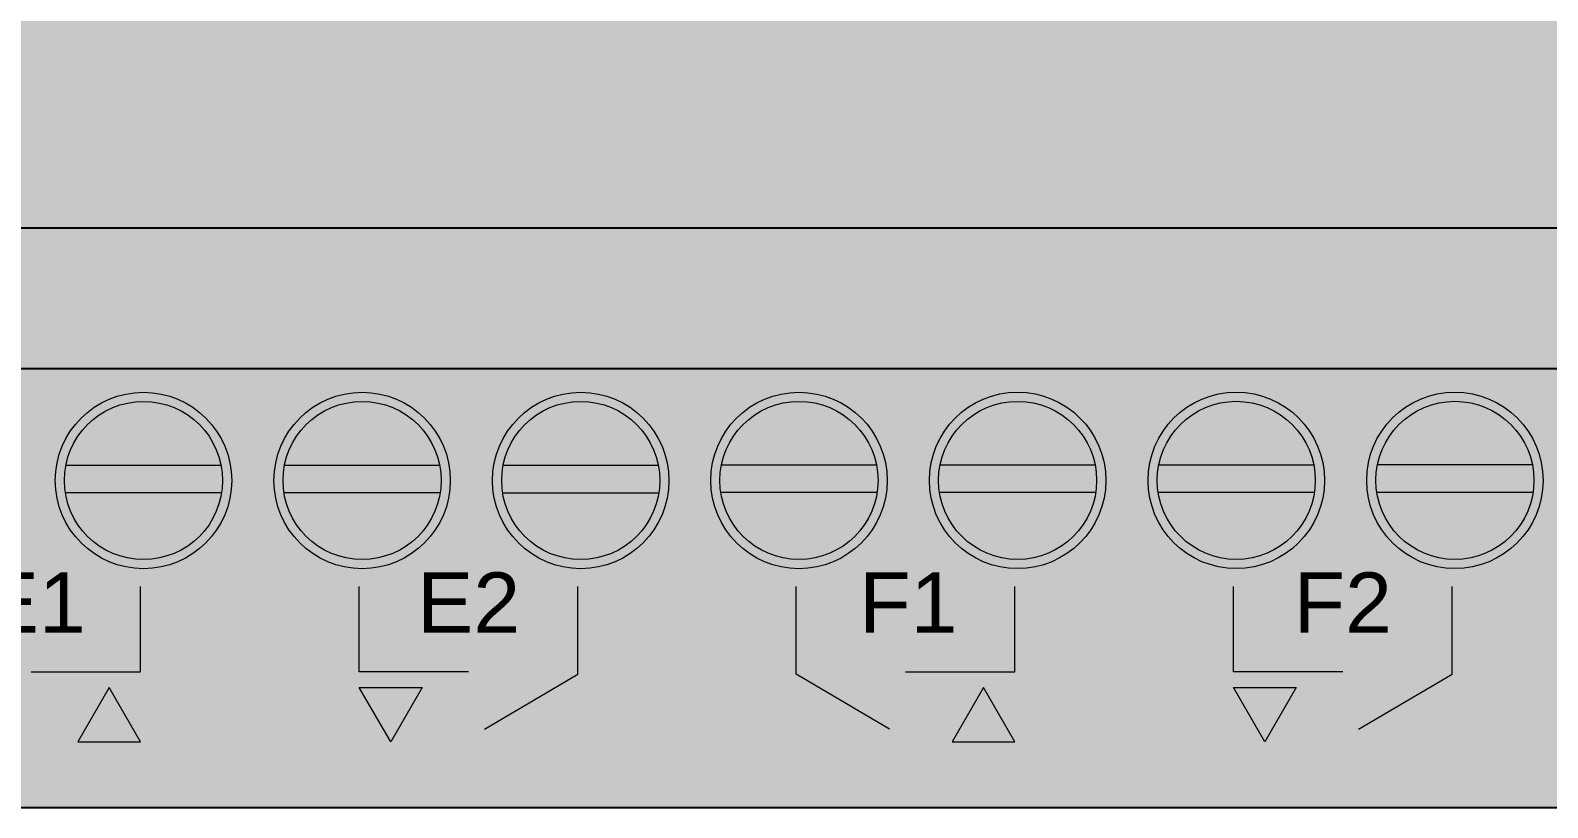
# Model space of a CAD drawing. Header units: millimetres. Extents: x 27500 to 33280, y -10980 to 420.
# Drawn here: x 27970.11 to 28014.18, y 145 to 167.57 of the extents above; entities that cross this region are included whole.
import ezdxf
from ezdxf.enums import TextEntityAlignment as Align

# ---------------------------------------------------------------- set-up
doc = ezdxf.new("R2010")
doc.units = ezdxf.units.MM
doc.layers.add('SX_ZEN_BODY', color=7, linetype='Continuous', true_color=0xefefeb)
doc.layers.add('SX_ZEN_TERMINALS', color=7, linetype='Continuous', true_color=0xc5c7cd)
doc.styles.get("Standard").update_dxf_attribs({"font": 'arial.ttf'})
doc.styles.add('SX_ZIOMB16V3_Arial', font='arial.ttf')

# ---------------------------------------------------------------- blocks, each defined once
blk = doc.blocks.new('SX_DYN_ZENNIO_G005')
at = {"true_color": 0x2f3236}
for points in [[(18.314, -43.088), (17.402, -41.509), (16.491, -43.088)], [(26.487, -41.509), (25.576, -43.088), (24.664, -41.509)], [(43.702, -43.088), (42.79, -41.509), (41.879, -43.088)], [(51.875, -41.509), (50.963, -43.088), (50.052, -41.509)]]:
    blk.add_hatch(color=250, dxfattribs=at).paths.add_polyline_path(points)
at = {"layer": 'SX_ZEN_BODY', "true_color": 0xefefeb}
blk.add_hatch(color=7, dxfattribs=at).paths.add_polyline_path([(0, -22.43), (0, 22.57), (0, 45), (8.425, 45), (59.77, 45), (82.475, 45), (133.82, 45), (140, 45), (140, 22.57), (140, -22.43), (140, -45), (133.82, -45), (82.475, -45), (59.77, -45), (8.425, -45), (0, -45)])
at = {"layer": 'SX_ZEN_TERMINALS', "true_color": 0xc5c7cd}
h = blk.add_hatch(color=9, dxfattribs=at)
h.paths.add_polyline_path([(140, -22.43), (140, -45), (133.82, -45), (133.82, -32.295), (133.82, -28.22), (82.475, -28.22), (82.475, -32.295), (82.475, -33.095), (76.34, -33.095), (76.34, -31.08), (63.66, -31.08), (63.66, -33.095), (59.77, -33.095), (59.77, -32.245), (59.77, -28.17), (8.425, -28.17), (8.425, -32.245), (8.425, -45), (0, -45), (0, -22.43)])
h.paths.add_polyline_path([(76.755, -27.96), (76.755, -27.255), (75.76, -27.255), (75.76, -27.96)], flags=0)
h.paths.add_polyline_path([(75.005, -27.255), (74.005, -27.255), (74.005, -27.96), (75.005, -27.96)], flags=0)
h.paths.add_polyline_path([(74.005, -26.76), (78.505, -26.76), (78.505, -26.065), (74.005, -26.065)], flags=0)
h.paths.add_polyline_path([(64.54, -27.975), (64.555, -27.955), (64.57, -27.93), (64.585, -27.91), (64.605, -27.885), (64.62, -27.865), (64.635, -27.845), (64.655, -27.825), (64.66, -27.815), (64.67, -27.805), (64.675, -27.795), (64.68, -27.79), (64.685, -27.785), (64.695, -27.775), (64.7, -27.77), (64.705, -27.76), (64.72, -27.745), (64.74, -27.73), (64.755, -27.715), (64.77, -27.695), (64.785, -27.68), (64.805, -27.665), (64.82, -27.65), (64.835, -27.635), (64.855, -27.615), (64.87, -27.6), (64.89, -27.585), (64.905, -27.565), (64.94, -27.53), (64.98, -27.495), (65.02, -27.46), (65.06, -27.42), (65.075, -27.405), (65.085, -27.395), (65.1, -27.385), (65.11, -27.375), (65.125, -27.365), (65.14, -27.35), (65.155, -27.335), (65.165, -27.325), (65.19, -27.305), (65.215, -27.28), (65.235, -27.26), (65.255, -27.24), (65.295, -27.205), (65.335, -27.165), (65.37, -27.135), (65.405, -27.1), (65.435, -27.065), (65.47, -27.035), (65.5, -27), (65.53, -26.97), (65.545, -26.95), (65.565, -26.935), (65.58, -26.915), (65.59, -26.9), (65.605, -26.885), (65.62, -26.865), (65.635, -26.845), (65.65, -26.83), (65.7, -26.755), (65.755, -26.68), (65.8, -26.6), (65.85, -26.52), (65.87, -26.48), (65.89, -26.44), (65.91, -26.395), (65.925, -26.355), (65.94, -26.315), (65.955, -26.27), (65.97, -26.225), (65.985, -26.18), (65.995, -26.13), (66, -26.085), (66.01, -26.035), (66.015, -25.985), (66.015, -25.96), (66.02, -25.935), (66.02, -25.91), (66.02, -25.885), (66.02, -25.855), (66.02, -25.83), (66.02, -25.805), (66.02, -25.78), (66.01, -25.675), (65.99, -25.575), (65.96, -25.48), (65.925, -25.39), (65.9, -25.345), (65.875, -25.305), (65.85, -25.26), (65.815, -25.22), (65.785, -25.18), (65.75, -25.14), (65.715, -25.1), (65.675, -25.065), (65.595, -25), (65.505, -24.94), (65.41, -24.89), (65.315, -24.845), (65.21, -24.815), (65.1, -24.79), (64.985, -24.77), (64.87, -24.76), (64.84, -24.76), (64.81, -24.76), (64.78, -24.76), (64.75, -24.76), (64.72, -24.76), (64.69, -24.765), (64.665, -24.765), (64.635, -24.77), (64.58, -24.775), (64.525, -24.78), (64.47, -24.785), (64.42, -24.795), (64.32, -24.82), (64.23, -24.85), (64.14, -24.89), (64.055, -24.93), (64.01, -24.955), (63.975, -24.98), (63.935, -25.005), (63.9, -25.035), (63.86, -25.06), (63.825, -25.09), (63.795, -25.125), (63.765, -25.155), (63.705, -25.23), (63.655, -25.31), (63.61, -25.395), (63.575, -25.485), (63.54, -25.585), (63.51, -25.69), (63.49, -25.8), (63.475, -25.92), (64.225, -25.995), (64.23, -25.89), (64.25, -25.79), (64.275, -25.705), (64.31, -25.635), (64.325, -25.6), (64.345, -25.57), (64.37, -25.54), (64.39, -25.515), (64.42, -25.495), (64.445, -25.475), (64.475, -25.455), (64.505, -25.44), (64.54, -25.425), (64.575, -25.41), (64.61, -25.4), (64.645, -25.395), (64.665, -25.39), (64.685, -25.39), (64.705, -25.385), (64.725, -25.385), (64.75, -25.385), (64.775, -25.385), (64.795, -25.385), (64.82, -25.39), (64.86, -25.395), (64.905, -25.4), (64.945, -25.415), (64.98, -25.43), (65.02, -25.445), (65.055, -25.46), (65.085, -25.485), (65.11, -25.505), (65.125, -25.515), (65.14, -25.53), (65.15, -25.54), (65.16, -25.555), (65.17, -25.57), (65.18, -25.585), (65.195, -25.6), (65.205, -25.615), (65.22, -25.65), (65.235, -25.685), (65.245, -25.725), (65.255, -25.765), (65.26, -25.79), (65.26, -25.81), (65.265, -25.83), (65.265, -25.85), (65.265, -25.875), (65.265, -25.9), (65.265, -25.92), (65.265, -25.945), (65.265, -25.99), (65.255, -26.035), (65.245, -26.075), (65.235, -26.12), (65.22, -26.16), (65.205, -26.2), (65.19, -26.235), (65.17, -26.27), (65.16, -26.285), (65.15, -26.305), (65.145, -26.32), (65.135, -26.335), (65.125, -26.35), (65.115, -26.36), (65.11, -26.375), (65.1, -26.39), (65.075, -26.415), (65.055, -26.445), (65.03, -26.47), (65, -26.5), (64.975, -26.53), (64.95, -26.56), (64.925, -26.585), (64.895, -26.615), (64.87, -26.64), (64.845, -26.665), (64.815, -26.695), (64.79, -26.72), (64.765, -26.745), (64.735, -26.775), (64.705, -26.8), (64.68, -26.83), (64.645, -26.86), (64.615, -26.89), (64.58, -26.925), (64.54, -26.96), (64.53, -26.97), (64.52, -26.975), (64.51, -26.99), (64.5, -27), (64.49, -27.005), (64.48, -27.015), (64.47, -27.025), (64.46, -27.035), (64.44, -27.055), (64.415, -27.075), (64.395, -27.095), (64.38, -27.11), (64.305, -27.185), (64.24, -27.25), (64.175, -27.315), (64.115, -27.37), (64.06, -27.43), (64.01, -27.49), (63.955, -27.545), (63.91, -27.6), (63.86, -27.655), (63.82, -27.71), (63.775, -27.765), (63.73, -27.82), (63.715, -27.85), (63.695, -27.875), (63.675, -27.905), (63.66, -27.935), (63.65, -27.95), (63.64, -27.965), (63.63, -27.98), (63.625, -27.995), (63.615, -28.01), (63.605, -28.025), (63.595, -28.04), (63.59, -28.055), (63.555, -28.13), (63.52, -28.205), (63.49, -28.28), (63.465, -28.365), (63.44, -28.445), (63.42, -28.53), (63.405, -28.61), (63.395, -28.69), (66.02, -28.69), (66.02, -27.995), (64.53, -27.995)], flags=0)
h.paths.add_polyline_path([(68.485, -27.215), (68.465, -27.375), (68.445, -27.52), (68.415, -27.645), (68.4, -27.7), (68.38, -27.75), (68.365, -27.8), (68.345, -27.84), (68.335, -27.86), (68.32, -27.88), (68.31, -27.9), (68.3, -27.915), (68.3, -27.92), (68.295, -27.92), (68.295, -27.925), (68.29, -27.93), (68.29, -27.935), (68.285, -27.935), (68.28, -27.945), (68.275, -27.95), (68.265, -27.955), (68.26, -27.965), (68.25, -27.98), (68.24, -27.99), (68.225, -28.005), (68.215, -28.015), (68.165, -28.055), (68.11, -28.09), (68.055, -28.11), (67.995, -28.125), (67.98, -28.13), (67.96, -28.135), (67.945, -28.135), (67.93, -28.14), (67.925, -28.14), (67.915, -28.14), (67.91, -28.14), (67.9, -28.14), (67.89, -28.14), (67.88, -28.14), (67.87, -28.14), (67.865, -28.14), (67.83, -28.135), (67.795, -28.13), (67.765, -28.12), (67.735, -28.115), (67.705, -28.1), (67.675, -28.085), (67.65, -28.065), (67.625, -28.05), (67.605, -28.03), (67.585, -28.01), (67.57, -27.985), (67.555, -27.96), (67.525, -27.91), (67.5, -27.845), (67.485, -27.78), (67.47, -27.705), (66.745, -27.785), (66.79, -27.99), (66.86, -28.175), (66.945, -28.33), (67.05, -28.465), (67.18, -28.575), (67.325, -28.66), (67.49, -28.72), (67.67, -28.75), (67.72, -28.755), (67.765, -28.76), (67.815, -28.76), (67.865, -28.76), (67.915, -28.76), (67.965, -28.76), (68.015, -28.755), (68.065, -28.75), (68.16, -28.73), (68.25, -28.705), (68.335, -28.68), (68.42, -28.64), (68.505, -28.6), (68.58, -28.555), (68.655, -28.5), (68.73, -28.44), (68.765, -28.41), (68.8, -28.375), (68.835, -28.34), (68.865, -28.305), (68.87, -28.3), (68.87, -28.295), (68.875, -28.29), (68.88, -28.285), (68.88, -28.28), (68.885, -28.275), (68.89, -28.275), (68.895, -28.27), (68.9, -28.26), (68.905, -28.25), (68.91, -28.245), (68.915, -28.235), (68.925, -28.22), (68.94, -28.205), (68.95, -28.185), (68.96, -28.17), (69.045, -28.025), (69.115, -27.855), (69.17, -27.67), (69.215, -27.465), (69.235, -27.355), (69.25, -27.24), (69.26, -27.125), (69.27, -27), (69.27, -26.935), (69.27, -26.87), (69.275, -26.8), (69.275, -26.735), (69.275, -26.67), (69.27, -26.6), (69.27, -26.535), (69.27, -26.475), (69.25, -26.23), (69.215, -26.01), (69.17, -25.805), (69.11, -25.62), (69.08, -25.54), (69.04, -25.46), (69, -25.385), (68.955, -25.315), (68.91, -25.25), (68.865, -25.19), (68.81, -25.135), (68.76, -25.085), (68.65, -24.99), (68.53, -24.915), (68.405, -24.855), (68.275, -24.805), (68.205, -24.79), (68.135, -24.775), (68.06, -24.765), (67.985, -24.76), (67.975, -24.76), (67.965, -24.76), (67.955, -24.76), (67.95, -24.76), (67.94, -24.76), (67.93, -24.76), (67.92, -24.76), (67.905, -24.76), (67.88, -24.76), (67.855, -24.765), (67.83, -24.765), (67.805, -24.765), (67.76, -24.77), (67.71, -24.775), (67.665, -24.785), (67.615, -24.795), (67.53, -24.815), (67.44, -24.845), (67.36, -24.88), (67.28, -24.925), (67.24, -24.945), (67.205, -24.97), (67.165, -25), (67.13, -25.025), (67.095, -25.055), (67.06, -25.085), (67.03, -25.115), (66.995, -25.15), (66.885, -25.29), (66.8, -25.445), (66.735, -25.61), (66.69, -25.79), (66.685, -25.84), (66.68, -25.89), (66.675, -25.94), (66.67, -25.99), (66.67, -26.04), (66.67, -26.09), (66.67, -26.145), (66.67, -26.195), (66.68, -26.295), (66.695, -26.39), (66.715, -26.485), (66.74, -26.57), (66.775, -26.655), (66.81, -26.735), (66.855, -26.81), (66.905, -26.885), (66.915, -26.905), (66.93, -26.92), (66.945, -26.94), (66.96, -26.955), (66.97, -26.965), (66.975, -26.975), (66.98, -26.985), (66.99, -26.99), (66.995, -26.995), (66.995, -27), (67, -27.005), (67.005, -27.01), (67.01, -27.01), (67.015, -27.015), (67.015, -27.02), (67.02, -27.025), (67.055, -27.06), (67.095, -27.095), (67.13, -27.125), (67.17, -27.155), (67.245, -27.205), (67.325, -27.25), (67.405, -27.285), (67.49, -27.315), (67.535, -27.33), (67.58, -27.335), (67.625, -27.345), (67.67, -27.35), (67.695, -27.355), (67.715, -27.355), (67.74, -27.355), (67.76, -27.36), (67.785, -27.36), (67.81, -27.36), (67.835, -27.36), (67.86, -27.36), (68.045, -27.33), (68.21, -27.265), (68.36, -27.165), (68.5, -27.035)], flags=0)
h.paths.add_polyline_path([(73.37, -24.785), (72.535, -24.785), (71.57, -27.68), (70.58, -24.785), (69.725, -24.785), (71.125, -28.69), (71.97, -28.69)], flags=0)
h.paths.add_polyline_path([(78.505, -27.96), (78.505, -27.255), (77.505, -27.255), (77.505, -27.96)], flags=0)
for points in [[(8.425, -28.17), (59.77, -28.17), (59.77, -32.245), (8.425, -32.245)], [(16.135, -35.855), (16.1, -35.5), (16.145, -35.035), (16.28, -34.605), (16.495, -34.215), (16.775, -33.875), (17.115, -33.595), (17.505, -33.385), (17.935, -33.25), (18.395, -33.205), (18.86, -33.25), (19.29, -33.385), (19.68, -33.595), (20.02, -33.875), (20.3, -34.215), (20.51, -34.605), (20.645, -35.035), (20.647, -35.055), (20.69, -35.5), (20.655, -35.855)], [(22.485, -35.855), (22.45, -35.5), (22.495, -35.035), (22.63, -34.605), (22.845, -34.215), (23.125, -33.875), (23.465, -33.595), (23.855, -33.385), (24.285, -33.25), (24.745, -33.205), (25.21, -33.25), (25.64, -33.385), (26.03, -33.595), (26.37, -33.875), (26.65, -34.215), (26.86, -34.605), (26.995, -35.035), (26.997, -35.055), (27.04, -35.5), (27.005, -35.855)], [(28.834, -35.855), (28.8, -35.5), (28.845, -35.04), (28.98, -34.605), (29.195, -34.215), (29.475, -33.875), (29.815, -33.595), (30.205, -33.385), (30.635, -33.25), (31.095, -33.205), (31.56, -33.25), (31.99, -33.385), (32.38, -33.595), (32.72, -33.875), (33, -34.215), (33.21, -34.605), (33.345, -35.04), (33.346, -35.055), (33.39, -35.5), (33.356, -35.855)], [(35.174, -35.85), (35.14, -35.5), (35.184, -35.05), (35.185, -35.035), (35.32, -34.605), (35.53, -34.215), (35.81, -33.875), (36.15, -33.595), (36.54, -33.385), (36.97, -33.25), (37.435, -33.205), (37.895, -33.25), (38.33, -33.385), (38.72, -33.595), (39.055, -33.875), (39.34, -34.215), (39.55, -34.605), (39.685, -35.035), (39.73, -35.5), (39.696, -35.85)], [(41.524, -35.85), (41.49, -35.5), (41.534, -35.05), (41.535, -35.035), (41.67, -34.605), (41.88, -34.215), (42.16, -33.875), (42.5, -33.595), (42.89, -33.385), (43.32, -33.25), (43.785, -33.205), (44.245, -33.25), (44.68, -33.385), (45.07, -33.595), (45.405, -33.875), (45.69, -34.215), (45.9, -34.605), (46.035, -35.035), (46.08, -35.5), (46.046, -35.85)], [(47.874, -35.85), (47.84, -35.495), (47.884, -35.05), (47.885, -35.035), (48.02, -34.605), (48.23, -34.215), (48.51, -33.875), (48.85, -33.595), (49.24, -33.38), (49.67, -33.25), (50.135, -33.2), (50.595, -33.25), (51.03, -33.38), (51.42, -33.595), (51.755, -33.875), (52.04, -34.215), (52.25, -34.605), (52.385, -35.035), (52.43, -35.495), (52.396, -35.85)], [(54.224, -35.85), (54.19, -35.495), (54.234, -35.05), (54.235, -35.035), (54.37, -34.605), (54.58, -34.215), (54.86, -33.875), (55.2, -33.595), (55.59, -33.38), (56.02, -33.25), (56.485, -33.2), (56.945, -33.25), (57.38, -33.38), (57.77, -33.595), (58.105, -33.875), (58.39, -34.215), (58.6, -34.605), (58.735, -35.035), (58.78, -35.495), (58.746, -35.85)], [(20.655, -35.855), (20.645, -35.96), (20.51, -36.395), (20.3, -36.785), (20.02, -37.125), (19.68, -37.405), (19.29, -37.615), (18.86, -37.75), (18.395, -37.795), (17.935, -37.75), (17.505, -37.615), (17.115, -37.405), (16.775, -37.125), (16.495, -36.785), (16.28, -36.395), (16.145, -35.96), (16.135, -35.855)], [(27.005, -35.855), (26.995, -35.96), (26.86, -36.395), (26.65, -36.785), (26.37, -37.125), (26.03, -37.405), (25.64, -37.615), (25.21, -37.75), (24.745, -37.795), (24.285, -37.75), (23.855, -37.615), (23.465, -37.405), (23.125, -37.125), (22.845, -36.785), (22.63, -36.395), (22.495, -35.96), (22.485, -35.855)], [(33.356, -35.855), (33.345, -35.965), (33.21, -36.395), (33, -36.785), (32.72, -37.125), (32.38, -37.405), (31.99, -37.615), (31.56, -37.75), (31.095, -37.795), (30.635, -37.75), (30.205, -37.615), (29.815, -37.405), (29.475, -37.125), (29.195, -36.785), (28.98, -36.395), (28.845, -35.965), (28.834, -35.855)], [(39.696, -35.85), (39.685, -35.96), (39.55, -36.39), (39.34, -36.78), (39.055, -37.12), (38.72, -37.4), (38.33, -37.615), (37.895, -37.75), (37.435, -37.795), (36.97, -37.75), (36.54, -37.615), (36.15, -37.4), (35.81, -37.12), (35.53, -36.78), (35.32, -36.39), (35.185, -35.96), (35.174, -35.85)], [(46.046, -35.85), (46.035, -35.96), (45.9, -36.39), (45.69, -36.78), (45.405, -37.12), (45.07, -37.4), (44.68, -37.615), (44.245, -37.745), (43.785, -37.795), (43.32, -37.745), (42.89, -37.615), (42.5, -37.4), (42.16, -37.12), (41.88, -36.78), (41.67, -36.39), (41.535, -35.96), (41.524, -35.85)], [(52.396, -35.85), (52.385, -35.96), (52.25, -36.39), (52.04, -36.78), (51.755, -37.12), (51.42, -37.4), (51.03, -37.615), (50.595, -37.745), (50.135, -37.795), (49.67, -37.745), (49.24, -37.615), (48.85, -37.4), (48.51, -37.12), (48.23, -36.78), (48.02, -36.39), (47.885, -35.96), (47.874, -35.85)], [(58.746, -35.85), (58.735, -35.96), (58.6, -36.39), (58.39, -36.78), (58.105, -37.12), (57.77, -37.4), (57.38, -37.61), (56.945, -37.745), (56.485, -37.79), (56.02, -37.745), (55.59, -37.61), (55.2, -37.4), (54.86, -37.12), (54.58, -36.78), (54.37, -36.39), (54.235, -35.96), (54.224, -35.85)]]:
    blk.add_hatch(color=9, dxfattribs=at).paths.add_polyline_path(points)
h = blk.add_hatch(color=9, dxfattribs=at)
h.paths.add_polyline_path([(8.425, -32.245), (59.77, -32.245), (59.77, -33.095), (59.77, -45), (8.425, -45)])
h.paths.add_polyline_path([(14.555, -34.985), (14.405, -34.5), (14.17, -34.065), (13.86, -33.685), (13.48, -33.375), (13.045, -33.14), (12.565, -32.99), (12.045, -32.935), (11.53, -32.99), (11.05, -33.14), (10.615, -33.375), (10.235, -33.685), (9.92, -34.065), (9.685, -34.5), (9.535, -34.985), (9.485, -35.5), (9.535, -36.015), (9.685, -36.495), (9.92, -36.93), (10.235, -37.31), (10.615, -37.625), (11.05, -37.86), (11.53, -38.01), (12.045, -38.06), (12.565, -38.01), (13.045, -37.86), (13.48, -37.625), (13.86, -37.31), (14.17, -36.93), (14.405, -36.495), (14.555, -36.015), (14.61, -35.5)], flags=0)
h.paths.add_polyline_path([(20.905, -34.985), (20.755, -34.5), (20.52, -34.065), (20.21, -33.69), (19.83, -33.375), (19.395, -33.14), (18.915, -32.99), (18.395, -32.94), (17.88, -32.99), (17.4, -33.14), (16.965, -33.375), (16.585, -33.69), (16.27, -34.065), (16.035, -34.5), (15.885, -34.985), (15.835, -35.5), (15.885, -36.015), (16.035, -36.495), (16.27, -36.93), (16.585, -37.31), (16.965, -37.625), (17.4, -37.86), (17.88, -38.01), (18.395, -38.06), (18.915, -38.01), (19.395, -37.86), (19.83, -37.625), (20.21, -37.31), (20.52, -36.93), (20.755, -36.495), (20.905, -36.015), (20.96, -35.5)], flags=0)
h.paths.add_polyline_path([(27.255, -34.985), (27.105, -34.5), (26.87, -34.065), (26.56, -33.69), (26.18, -33.375), (25.745, -33.14), (25.265, -32.99), (24.745, -32.94), (24.23, -32.99), (23.75, -33.14), (23.315, -33.375), (22.935, -33.69), (22.62, -34.065), (22.385, -34.5), (22.235, -34.985), (22.185, -35.5), (22.235, -36.015), (22.385, -36.495), (22.62, -36.93), (22.935, -37.31), (23.315, -37.625), (23.75, -37.86), (24.23, -38.01), (24.745, -38.06), (25.265, -38.01), (25.745, -37.86), (26.18, -37.625), (26.56, -37.31), (26.87, -36.93), (27.105, -36.495), (27.255, -36.015), (27.31, -35.5)], flags=0)
h.paths.add_polyline_path([(33.605, -34.985), (33.455, -34.505), (33.22, -34.07), (32.91, -33.69), (32.53, -33.375), (32.095, -33.14), (31.615, -32.99), (31.095, -32.94), (30.58, -32.99), (30.1, -33.14), (29.665, -33.375), (29.285, -33.69), (28.97, -34.07), (28.735, -34.505), (28.585, -34.985), (28.535, -35.5), (28.585, -36.015), (28.735, -36.5), (28.97, -36.935), (29.285, -37.31), (29.665, -37.625), (30.1, -37.86), (30.58, -38.01), (31.095, -38.06), (31.615, -38.01), (32.095, -37.86), (32.53, -37.625), (32.91, -37.31), (33.22, -36.935), (33.455, -36.5), (33.605, -36.015), (33.66, -35.5)], flags=0)
h.paths.add_polyline_path([(58.995, -34.98), (58.845, -34.5), (58.61, -34.065), (58.295, -33.685), (57.915, -33.37), (57.48, -33.135), (57, -32.985), (56.485, -32.935), (55.97, -32.985), (55.485, -33.135), (55.05, -33.37), (54.675, -33.685), (54.36, -34.065), (54.125, -34.5), (53.975, -34.98), (53.92, -35.495), (53.975, -36.015), (54.125, -36.495), (54.36, -36.93), (54.675, -37.31), (55.05, -37.62), (55.485, -37.855), (55.97, -38.005), (56.485, -38.06), (57, -38.005), (57.48, -37.855), (57.915, -37.62), (58.295, -37.31), (58.61, -36.93), (58.845, -36.495), (58.995, -36.015), (59.045, -35.495)], flags=0)
h.paths.add_polyline_path([(52.645, -34.98), (52.495, -34.5), (52.26, -34.065), (51.945, -33.685), (51.565, -33.375), (51.13, -33.135), (50.65, -32.985), (50.135, -32.935), (49.62, -32.985), (49.135, -33.135), (48.7, -33.375), (48.325, -33.685), (48.01, -34.065), (47.775, -34.5), (47.625, -34.98), (47.57, -35.495), (47.625, -36.015), (47.775, -36.495), (48.01, -36.93), (48.325, -37.31), (48.7, -37.62), (49.135, -37.86), (49.62, -38.005), (50.135, -38.06), (50.65, -38.005), (51.13, -37.86), (51.565, -37.62), (51.945, -37.31), (52.26, -36.93), (52.495, -36.495), (52.645, -36.015), (52.695, -35.495)], flags=0)
h.paths.add_polyline_path([(46.295, -34.98), (46.145, -34.5), (45.91, -34.065), (45.595, -33.685), (45.215, -33.375), (44.78, -33.135), (44.3, -32.99), (43.785, -32.935), (43.27, -32.99), (42.785, -33.135), (42.35, -33.375), (41.975, -33.685), (41.66, -34.065), (41.425, -34.5), (41.275, -34.98), (41.22, -35.5), (41.275, -36.015), (41.425, -36.495), (41.66, -36.93), (41.975, -37.31), (42.35, -37.625), (42.785, -37.86), (43.27, -38.01), (43.785, -38.06), (44.3, -38.01), (44.78, -37.86), (45.215, -37.625), (45.595, -37.31), (45.91, -36.93), (46.145, -36.495), (46.295, -36.015), (46.345, -35.5)], flags=0)
h.paths.add_polyline_path([(39.945, -34.985), (39.795, -34.5), (39.56, -34.065), (39.245, -33.685), (38.865, -33.375), (38.43, -33.14), (37.95, -32.99), (37.435, -32.935), (36.92, -32.99), (36.435, -33.14), (36, -33.375), (35.625, -33.685), (35.31, -34.065), (35.075, -34.5), (34.925, -34.985), (34.87, -35.5), (34.925, -36.015), (35.075, -36.495), (35.31, -36.93), (35.625, -37.31), (36, -37.625), (36.435, -37.86), (36.92, -38.01), (37.435, -38.06), (37.95, -38.01), (38.43, -37.86), (38.865, -37.625), (39.245, -37.31), (39.56, -36.93), (39.795, -36.495), (39.945, -36.015), (39.995, -35.5)], flags=0)
h.paths.add_polyline_path([(17.4, -41.51), (16.49, -43.09), (18.315, -43.09)], flags=0)
h.paths.add_polyline_path([(24.665, -41.51), (25.575, -43.09), (26.485, -41.51)], flags=0)
h.paths.add_polyline_path([(42.79, -41.51), (41.88, -43.09), (43.7, -43.09)], flags=0)
h.paths.add_polyline_path([(50.05, -41.51), (50.965, -43.09), (51.875, -41.51)], flags=0)
h = blk.add_hatch(color=9, dxfattribs=at)
h.paths.add_polyline_path([(20.905, -36.015), (20.755, -36.495), (20.52, -36.93), (20.21, -37.31), (19.83, -37.625), (19.395, -37.86), (18.915, -38.01), (18.395, -38.06), (17.88, -38.01), (17.4, -37.86), (16.965, -37.625), (16.585, -37.31), (16.27, -36.93), (16.035, -36.495), (15.885, -36.015), (15.835, -35.5), (15.885, -34.985), (16.035, -34.5), (16.27, -34.065), (16.585, -33.69), (16.965, -33.375), (17.4, -33.14), (17.88, -32.99), (18.395, -32.94), (18.915, -32.99), (19.395, -33.14), (19.83, -33.375), (20.21, -33.69), (20.52, -34.065), (20.755, -34.5), (20.905, -34.985), (20.96, -35.5)])
h.paths.add_polyline_path([(20.69, -35.5), (20.647, -35.055), (20.645, -35.035), (20.51, -34.605), (20.3, -34.215), (20.02, -33.875), (19.68, -33.595), (19.29, -33.385), (18.86, -33.25), (18.395, -33.205), (17.935, -33.25), (17.505, -33.385), (17.115, -33.595), (16.775, -33.875), (16.495, -34.215), (16.28, -34.605), (16.145, -35.035), (16.1, -35.5), (16.135, -35.855), (16.145, -35.96), (16.28, -36.395), (16.495, -36.785), (16.775, -37.125), (17.115, -37.405), (17.505, -37.615), (17.935, -37.75), (18.395, -37.795), (18.86, -37.75), (19.29, -37.615), (19.68, -37.405), (20.02, -37.125), (20.3, -36.785), (20.51, -36.395), (20.645, -35.96), (20.655, -35.855)], flags=0)
h = blk.add_hatch(color=9, dxfattribs=at)
h.paths.add_polyline_path([(27.255, -36.015), (27.105, -36.495), (26.87, -36.93), (26.56, -37.31), (26.18, -37.625), (25.745, -37.86), (25.265, -38.01), (24.745, -38.06), (24.23, -38.01), (23.75, -37.86), (23.315, -37.625), (22.935, -37.31), (22.62, -36.93), (22.385, -36.495), (22.235, -36.015), (22.185, -35.5), (22.235, -34.985), (22.385, -34.5), (22.62, -34.065), (22.935, -33.69), (23.315, -33.375), (23.75, -33.14), (24.23, -32.99), (24.745, -32.94), (25.265, -32.99), (25.745, -33.14), (26.18, -33.375), (26.56, -33.69), (26.87, -34.065), (27.105, -34.5), (27.255, -34.985), (27.31, -35.5)])
h.paths.add_polyline_path([(27.04, -35.5), (26.997, -35.055), (26.995, -35.035), (26.86, -34.605), (26.65, -34.215), (26.37, -33.875), (26.03, -33.595), (25.64, -33.385), (25.21, -33.25), (24.745, -33.205), (24.285, -33.25), (23.855, -33.385), (23.465, -33.595), (23.125, -33.875), (22.845, -34.215), (22.63, -34.605), (22.495, -35.035), (22.45, -35.5), (22.485, -35.855), (22.495, -35.96), (22.63, -36.395), (22.845, -36.785), (23.125, -37.125), (23.465, -37.405), (23.855, -37.615), (24.285, -37.75), (24.745, -37.795), (25.21, -37.75), (25.64, -37.615), (26.03, -37.405), (26.37, -37.125), (26.65, -36.785), (26.86, -36.395), (26.995, -35.96), (27.005, -35.855)], flags=0)
h = blk.add_hatch(color=9, dxfattribs=at)
h.paths.add_polyline_path([(33.605, -36.015), (33.455, -36.5), (33.22, -36.935), (32.91, -37.31), (32.53, -37.625), (32.095, -37.86), (31.615, -38.01), (31.095, -38.06), (30.58, -38.01), (30.1, -37.86), (29.665, -37.625), (29.285, -37.31), (28.97, -36.935), (28.735, -36.5), (28.585, -36.015), (28.535, -35.5), (28.585, -34.985), (28.735, -34.505), (28.97, -34.07), (29.285, -33.69), (29.665, -33.375), (30.1, -33.14), (30.58, -32.99), (31.095, -32.94), (31.615, -32.99), (32.095, -33.14), (32.53, -33.375), (32.91, -33.69), (33.22, -34.07), (33.455, -34.505), (33.605, -34.985), (33.66, -35.5)])
h.paths.add_polyline_path([(33.39, -35.5), (33.346, -35.055), (33.345, -35.04), (33.21, -34.605), (33, -34.215), (32.72, -33.875), (32.38, -33.595), (31.99, -33.385), (31.56, -33.25), (31.095, -33.205), (30.635, -33.25), (30.205, -33.385), (29.815, -33.595), (29.475, -33.875), (29.195, -34.215), (28.98, -34.605), (28.845, -35.04), (28.8, -35.5), (28.834, -35.855), (28.845, -35.965), (28.98, -36.395), (29.195, -36.785), (29.475, -37.125), (29.815, -37.405), (30.205, -37.615), (30.635, -37.75), (31.095, -37.795), (31.56, -37.75), (31.99, -37.615), (32.38, -37.405), (32.72, -37.125), (33, -36.785), (33.21, -36.395), (33.345, -35.965), (33.356, -35.855)], flags=0)
h = blk.add_hatch(color=9, dxfattribs=at)
h.paths.add_polyline_path([(39.945, -36.015), (39.795, -36.495), (39.56, -36.93), (39.245, -37.31), (38.865, -37.625), (38.43, -37.86), (37.95, -38.01), (37.435, -38.06), (36.92, -38.01), (36.435, -37.86), (36, -37.625), (35.625, -37.31), (35.31, -36.93), (35.075, -36.495), (34.925, -36.015), (34.87, -35.5), (34.925, -34.985), (35.075, -34.5), (35.31, -34.065), (35.625, -33.685), (36, -33.375), (36.435, -33.14), (36.92, -32.99), (37.435, -32.935), (37.95, -32.99), (38.43, -33.14), (38.865, -33.375), (39.245, -33.685), (39.56, -34.065), (39.795, -34.5), (39.945, -34.985), (39.995, -35.5)])
h.paths.add_polyline_path([(39.73, -35.5), (39.685, -35.035), (39.55, -34.605), (39.34, -34.215), (39.055, -33.875), (38.72, -33.595), (38.33, -33.385), (37.895, -33.25), (37.435, -33.205), (36.97, -33.25), (36.54, -33.385), (36.15, -33.595), (35.81, -33.875), (35.53, -34.215), (35.32, -34.605), (35.185, -35.035), (35.184, -35.05), (35.14, -35.5), (35.174, -35.85), (35.185, -35.96), (35.32, -36.39), (35.53, -36.78), (35.81, -37.12), (36.15, -37.4), (36.54, -37.615), (36.97, -37.75), (37.435, -37.795), (37.895, -37.75), (38.33, -37.615), (38.72, -37.4), (39.055, -37.12), (39.34, -36.78), (39.55, -36.39), (39.685, -35.96), (39.696, -35.85)], flags=0)
h = blk.add_hatch(color=9, dxfattribs=at)
h.paths.add_polyline_path([(46.295, -36.015), (46.145, -36.495), (45.91, -36.93), (45.595, -37.31), (45.215, -37.625), (44.78, -37.86), (44.3, -38.01), (43.785, -38.06), (43.27, -38.01), (42.785, -37.86), (42.35, -37.625), (41.975, -37.31), (41.66, -36.93), (41.425, -36.495), (41.275, -36.015), (41.22, -35.5), (41.275, -34.98), (41.425, -34.5), (41.66, -34.065), (41.975, -33.685), (42.35, -33.375), (42.785, -33.135), (43.27, -32.99), (43.785, -32.935), (44.3, -32.99), (44.78, -33.135), (45.215, -33.375), (45.595, -33.685), (45.91, -34.065), (46.145, -34.5), (46.295, -34.98), (46.345, -35.5)])
h.paths.add_polyline_path([(46.08, -35.5), (46.035, -35.035), (45.9, -34.605), (45.69, -34.215), (45.405, -33.875), (45.07, -33.595), (44.68, -33.385), (44.245, -33.25), (43.785, -33.205), (43.32, -33.25), (42.89, -33.385), (42.5, -33.595), (42.16, -33.875), (41.88, -34.215), (41.67, -34.605), (41.535, -35.035), (41.534, -35.05), (41.49, -35.5), (41.524, -35.85), (41.535, -35.96), (41.67, -36.39), (41.88, -36.78), (42.16, -37.12), (42.5, -37.4), (42.89, -37.615), (43.32, -37.745), (43.785, -37.795), (44.245, -37.745), (44.68, -37.615), (45.07, -37.4), (45.405, -37.12), (45.69, -36.78), (45.9, -36.39), (46.035, -35.96), (46.046, -35.85)], flags=0)
h = blk.add_hatch(color=9, dxfattribs=at)
h.paths.add_polyline_path([(52.645, -36.015), (52.495, -36.495), (52.26, -36.93), (51.945, -37.31), (51.565, -37.62), (51.13, -37.86), (50.65, -38.005), (50.135, -38.06), (49.62, -38.005), (49.135, -37.86), (48.7, -37.62), (48.325, -37.31), (48.01, -36.93), (47.775, -36.495), (47.625, -36.015), (47.57, -35.495), (47.625, -34.98), (47.775, -34.5), (48.01, -34.065), (48.325, -33.685), (48.7, -33.375), (49.135, -33.135), (49.62, -32.985), (50.135, -32.935), (50.65, -32.985), (51.13, -33.135), (51.565, -33.375), (51.945, -33.685), (52.26, -34.065), (52.495, -34.5), (52.645, -34.98), (52.695, -35.495)])
h.paths.add_polyline_path([(52.43, -35.495), (52.385, -35.035), (52.25, -34.605), (52.04, -34.215), (51.755, -33.875), (51.42, -33.595), (51.03, -33.38), (50.595, -33.25), (50.135, -33.2), (49.67, -33.25), (49.24, -33.38), (48.85, -33.595), (48.51, -33.875), (48.23, -34.215), (48.02, -34.605), (47.885, -35.035), (47.884, -35.05), (47.84, -35.495), (47.874, -35.85), (47.885, -35.96), (48.02, -36.39), (48.23, -36.78), (48.51, -37.12), (48.85, -37.4), (49.24, -37.615), (49.67, -37.745), (50.135, -37.795), (50.595, -37.745), (51.03, -37.615), (51.42, -37.4), (51.755, -37.12), (52.04, -36.78), (52.25, -36.39), (52.385, -35.96), (52.396, -35.85)], flags=0)
h = blk.add_hatch(color=9, dxfattribs=at)
h.paths.add_polyline_path([(58.995, -36.015), (58.845, -36.495), (58.61, -36.93), (58.295, -37.31), (57.915, -37.62), (57.48, -37.855), (57, -38.005), (56.485, -38.06), (55.97, -38.005), (55.485, -37.855), (55.05, -37.62), (54.675, -37.31), (54.36, -36.93), (54.125, -36.495), (53.975, -36.015), (53.92, -35.495), (53.975, -34.98), (54.125, -34.5), (54.36, -34.065), (54.675, -33.685), (55.05, -33.37), (55.485, -33.135), (55.97, -32.985), (56.485, -32.935), (57, -32.985), (57.48, -33.135), (57.915, -33.37), (58.295, -33.685), (58.61, -34.065), (58.845, -34.5), (58.995, -34.98), (59.045, -35.495)])
h.paths.add_polyline_path([(58.78, -35.495), (58.735, -35.035), (58.6, -34.605), (58.39, -34.215), (58.105, -33.875), (57.77, -33.595), (57.38, -33.38), (56.945, -33.25), (56.485, -33.2), (56.02, -33.25), (55.59, -33.38), (55.2, -33.595), (54.86, -33.875), (54.58, -34.215), (54.37, -34.605), (54.235, -35.035), (54.234, -35.05), (54.19, -35.495), (54.224, -35.85), (54.235, -35.96), (54.37, -36.39), (54.58, -36.78), (54.86, -37.12), (55.2, -37.4), (55.59, -37.61), (56.02, -37.745), (56.485, -37.79), (56.945, -37.745), (57.38, -37.61), (57.77, -37.4), (58.105, -37.12), (58.39, -36.78), (58.6, -36.39), (58.735, -35.96), (58.746, -35.85)], flags=0)
at = {"color": 250, "true_color": 0x2f3236}
for p, q in [((59.769, -28.172), (8.427, -28.172)), ((8.427, -32.245), (59.769, -32.245)), ((0, -45), (140, -45))]:
    blk.add_line(p, q, dxfattribs=at)
at = {"color": 250, "lineweight": 9, "true_color": 0x2f3236}
for points in [[(16.145, -35.053), (20.648, -35.053)], [(22.495, -35.053), (26.998, -35.053)], [(28.845, -35.054), (33.348, -35.054)], [(39.686, -35.052), (35.182, -35.052)], [(46.036, -35.052), (41.532, -35.052)], [(52.386, -35.051), (47.882, -35.051)], [(58.736, -35.05), (54.232, -35.05)], [(16.128, -35.853), (20.665, -35.853)], [(22.478, -35.853), (27.015, -35.853)], [(28.828, -35.854), (33.365, -35.854)], [(39.702, -35.852), (35.166, -35.852)], [(46.052, -35.852), (41.516, -35.852)], [(52.402, -35.851), (47.866, -35.851)], [(58.752, -35.85), (54.216, -35.85)]]:
    blk.add_lwpolyline(points, dxfattribs=at)
at = {"color": 250, "lineweight": 5, "true_color": 0x2f3236}
for points in [[(18.314, -41.056), (18.314, -38.581)], [(24.664, -41.059), (24.664, -38.583)], [(31.016, -41.122), (31.016, -38.583)], [(37.35, -41.12), (37.35, -38.581)], [(43.702, -41.056), (43.702, -38.581)], [(50.052, -41.059), (50.052, -38.583)], [(56.404, -41.122), (56.404, -38.583)], [(15.138, -41.056), (18.314, -41.056)], [(27.84, -41.059), (24.664, -41.059)], [(28.3, -42.72), (31.016, -41.122)], [(40.066, -42.718), (37.35, -41.12)], [(40.526, -41.056), (43.702, -41.056)], [(53.228, -41.059), (50.052, -41.059)], [(53.688, -42.72), (56.404, -41.122)], [(18.314, -43.088), (17.402, -41.509), (16.491, -43.088), (18.314, -43.088)], [(26.487, -41.509), (25.576, -43.088), (24.664, -41.509), (26.487, -41.509)], [(43.702, -43.088), (42.79, -41.509), (41.879, -43.088), (43.702, -43.088)], [(51.875, -41.509), (50.963, -43.088), (50.052, -41.509), (51.875, -41.509)]]:
    blk.add_lwpolyline(points, dxfattribs=at)
at = {"color": 250, "lineweight": 9, "true_color": 0x2f3236}
for centre, radius in [((18.396, -35.5), 2.562), ((24.746, -35.5), 2.562), ((31.096, -35.5), 2.562), ((37.434, -35.499), 2.562), ((43.784, -35.498), 2.562), ((50.134, -35.497), 2.562), ((56.484, -35.497), 2.562), ((18.396, -35.5), 2.296), ((24.746, -35.5), 2.296), ((31.096, -35.5), 2.296), ((37.434, -35.499), 2.296), ((43.784, -35.498), 2.296), ((50.134, -35.497), 2.296), ((56.484, -35.497), 2.296)]:
    blk.add_circle(centre, radius, dxfattribs=at)
at = {"color": 250, "true_color": 0x2f3236, "char_height": 1.75, "attachment_point": 5, "style": 'SX_ZIOMB16V3_Arial'}
for s, insert in [('E1', (15.221, -39.046)), ('E2', (27.841, -39.046)), ('F1', (40.609, -39.046)), ('F2', (53.229, -39.046))]:
    blk.add_mtext(s, dxfattribs=dict(at, insert=insert))
blk = doc.blocks.new('*U461')
blk.add_blockref('SX_DYN_ZENNIO_G005', (0, 0))
at = {"color": 5, "flags": 1}
for tag, p in [('UFH_ACTUATOR_1', (26.299, 47.198)), ('UFH_ACTUATOR_2', (32.649, 47.198)), ('UFH_ACTUATOR_3', (39.025, 47.198)), ('UFH_ACTUATOR_4', (45.375, 47.198)), ('UFH_ACTUATOR_5', (51.7, 47.198)), ('UFH_ACTUATOR_6', (58.05, 47.198)), ('UFH_ACTUATOR_7', (64.425, 47.198)), ('UFH_ACTUATOR_8', (70.775, 47.198)), ('DALI_OUTPUT', (70.675, 46.478)), ('OUTPUT_10', (158.513, 47.837)), ('OUTPUT_11', (164.858, 47.837)), ('OUTPUT_12', (183.901, 47.837)), ('OUTPUT_1', (14.691, 47.837)), ('OUTPUT_2', (33.734, 47.837)), ('OUTPUT_3', (40.079, 47.837)), ('OUTPUT_4', (59.122, 47.837)), ('OUTPUT_5', (79.31, 47.837)), ('OUTPUT_6', (98.353, 47.837)), ('OUTPUT_7', (104.698, 47.837)), ('OUTPUT_8', (123.74, 47.837)), ('OUTPUT_9', (139.47, 47.837))]:
    blk.add_attdef(tag, p, '', height=2.5, rotation=90, dxfattribs=at)
at = {"color": 3, "flags": 1}
for tag, p in [('REFERENCE', (40.498, 35.586)), ('PHYSICAL_ADD.', (40.85, 32.03)), ('PHYSICAL.ADD.', (62.279, 28.377))]:
    blk.add_attdef(tag, text='', height=2.5, dxfattribs=at).set_placement(p, align=Align.CENTER)
at = {"flags": 1}
for tag in ['WIDTH_MM', 'SOURCE_BLOCK', 'MODEL', 'HEIGHT_MM']:
    blk.add_attdef(tag, (0, 0), '', height=1, dxfattribs=at)
at = {"color": 5, "flags": 1}
for tag, p in [('OUTPUT_13', (13.614, -47.997)), ('OUTPUT_14', (32.657, -47.997)), ('OUTPUT_15', (39.002, -47.997)), ('OUTPUT_16', (58.045, -47.997)), ('OUTPUT_17', (79.31, -48.045)), ('OUTPUT_18', (98.353, -48.045)), ('OUTPUT_19', (104.698, -48.045)), ('OUTPUT_20', (123.74, -48.045)), ('OUTPUT_21', (139.47, -48.045)), ('OUTPUT_22', (158.513, -48.045)), ('OUTPUT_23', (164.858, -48.045)), ('OUTPUT_24', (183.901, -48.045))]:
    blk.add_attdef(tag, text='', height=2.5, rotation=90, dxfattribs=at).set_placement(p, align=Align.RIGHT)

msp = doc.modelspace()

# ---------------------------------------------------------------- block references
msp.add_blockref('*U461', (27955, 190))

doc.saveas('drawing.dxf')
